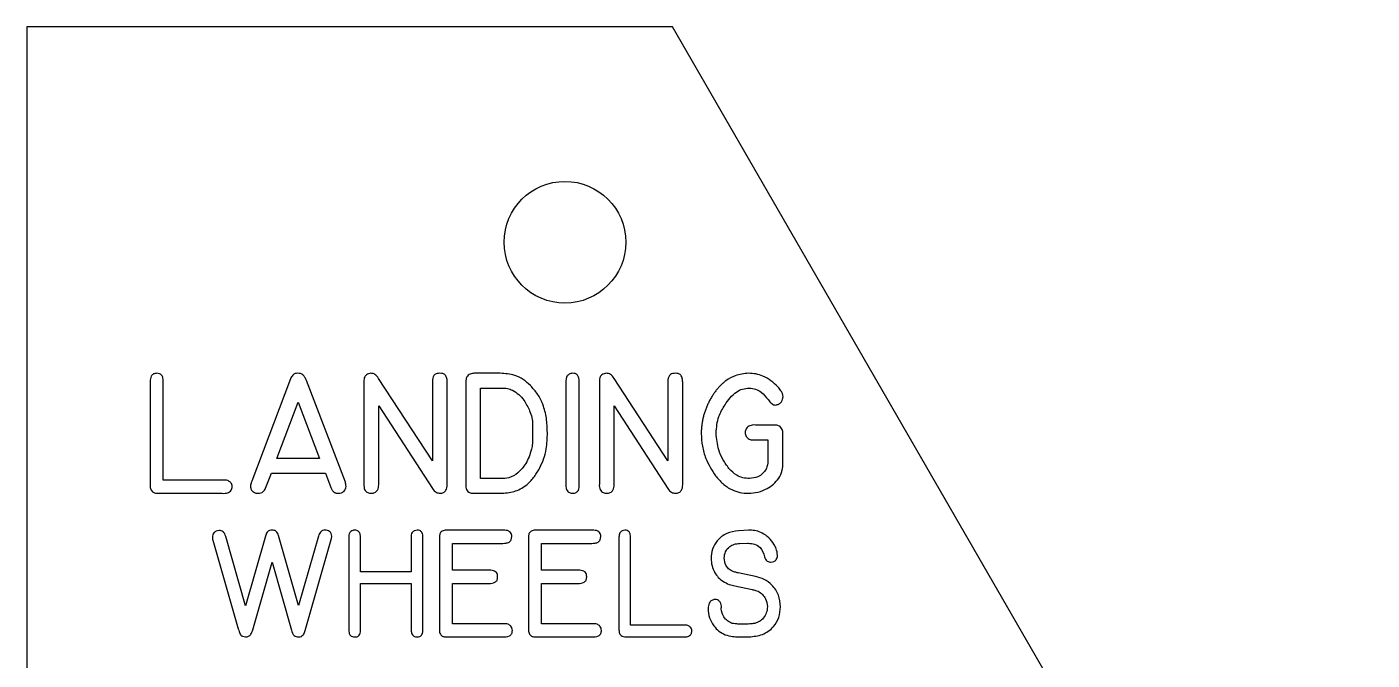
# Model space of a CAD drawing. Header units: inches. Extents: x 0.2 to 2.39, y 7.96 to 11.55.
# Drawn here: x 0.204 to 2.079, y 10.664 to 11.546 of the extents above; entities that cross this region are included whole.
import ezdxf

# ---------------------------------------------------------------- set-up
doc = ezdxf.new("R2010")
doc.units = ezdxf.units.IN
doc.header["$MEASUREMENT"] = 0

msp = doc.modelspace()

# ---------------------------------------------------------------- linework, layer by layer
at = {"color": 7, "linetype": 'Continuous', "lineweight": 25}
for p, q in [((0.2043, 11.5458), (0.2043, 8.2958)), ((1.1043, 11.5458), (0.2043, 11.5458)), ((2.0793, 9.8571), (1.1043, 11.5458)), ((0.864, 11.0632), (0.8295, 11.0632)), ((0.3762, 11.052), (0.3762, 10.9083)), ((0.3945, 10.9143), (0.3945, 11.052)), ((0.5718, 11.0553), (0.5179, 10.913)), ((0.6482, 10.9113), (0.5939, 11.053)), ((0.6741, 11.0503), (0.6741, 10.9094)), ((0.7695, 10.9414), (0.6945, 11.0561)), ((0.7695, 11.0499), (0.7695, 10.9414)), ((0.7902, 10.9077), (0.7902, 11.0508)), ((0.8161, 11.0502), (0.8161, 10.9111)), ((0.9557, 11.0513), (0.9557, 10.9074)), ((0.9741, 10.9075), (0.9741, 11.052)), ((1.0023, 11.0503), (1.0023, 10.9094)), ((1.0977, 10.9414), (1.0227, 11.0561)), ((1.0977, 11.0499), (1.0977, 10.9414)), ((1.1184, 10.9077), (1.1184, 11.0508)), ((0.8367, 11.0426), (0.8647, 11.0426)), ((0.8367, 10.9166), (0.8367, 11.0426)), ((0.5529, 10.9445), (0.5826, 11.0231)), ((0.5826, 11.0231), (0.6122, 10.9445)), ((0.6948, 10.9079), (0.6948, 11.0181)), ((0.6948, 11.0181), (0.7695, 10.9026)), ((1.0229, 10.9079), (1.0229, 11.0181)), ((1.0229, 11.0181), (1.0977, 10.9026)), ((1.2445, 10.9911), (1.2201, 10.9911)), ((1.2191, 10.9704), (1.2373, 10.9704)), ((1.2373, 10.9704), (1.2373, 10.9443)), ((1.258, 10.9377), (1.258, 10.9771)), ((0.6122, 10.9445), (0.5529, 10.9445)), ((0.4785, 10.9143), (0.3945, 10.9143)), ((0.5371, 10.9031), (0.5451, 10.9239)), ((0.5451, 10.9239), (0.6205, 10.9239)), ((0.6205, 10.9239), (0.6278, 10.9043)), ((0.8645, 10.9166), (0.8367, 10.9166)), ((0.3877, 10.896), (0.4767, 10.896)), ((0.829, 10.896), (0.8645, 10.896)), ((0.8687, 10.8446), (0.7915, 10.8446)), ((0.9929, 10.8446), (0.9156, 10.8446)), ((1.2107, 10.8446), (1.1963, 10.8439)), ((1.212, 10.8446), (1.2107, 10.8446)), ((0.4635, 10.8308), (0.499, 10.7072)), ((0.5091, 10.7394), (0.4814, 10.8359)), ((0.5368, 10.8363), (0.5091, 10.7394)), ((0.5828, 10.7397), (0.5549, 10.8374)), ((0.6108, 10.8365), (0.5828, 10.7397)), ((0.5924, 10.705), (0.6286, 10.8318)), ((0.6531, 10.8338), (0.6531, 10.7061)), ((0.6694, 10.7867), (0.6694, 10.8343)), ((0.74, 10.8353), (0.74, 10.8348)), ((0.74, 10.8348), (0.74, 10.7867)), ((0.7563, 10.7068), (0.7563, 10.8343)), ((0.7793, 10.8327), (0.7793, 10.7081)), ((0.7977, 10.7888), (0.7977, 10.8263)), ((0.7977, 10.8263), (0.8678, 10.8263)), ((0.9034, 10.8327), (0.9034, 10.7081)), ((0.9218, 10.7888), (0.9218, 10.8263)), ((0.9218, 10.8263), (0.9919, 10.8263)), ((1.0296, 10.8347), (1.0296, 10.7069)), ((1.0459, 10.7122), (1.0459, 10.8347)), ((1.1975, 10.8262), (1.2087, 10.8264)), ((1.2087, 10.8264), (1.2098, 10.8264)), ((0.5192, 10.7059), (0.546, 10.8001)), ((0.546, 10.8001), (0.5732, 10.7054)), ((0.74, 10.7867), (0.6694, 10.7867)), ((0.849, 10.7888), (0.7977, 10.7888)), ((0.9732, 10.7888), (0.9218, 10.7888)), ((1.2198, 10.7803), (1.1956, 10.7852)), ((0.6694, 10.7062), (0.6694, 10.7704)), ((0.6694, 10.7704), (0.74, 10.7704)), ((0.74, 10.7704), (0.74, 10.707)), ((0.7977, 10.7143), (0.7977, 10.7704)), ((0.7977, 10.7704), (0.8481, 10.7704)), ((0.9218, 10.7143), (0.9218, 10.7704)), ((0.9218, 10.7704), (0.9723, 10.7704)), ((1.1912, 10.7671), (1.2152, 10.7619)), ((1.1723, 10.7369), (1.1723, 10.7387)), ((0.8689, 10.7143), (0.7977, 10.7143)), ((0.9931, 10.7143), (0.9218, 10.7143)), ((1.1206, 10.7122), (1.0459, 10.7122)), ((1.2098, 10.7139), (1.1965, 10.7139)), ((0.791, 10.6959), (0.8678, 10.6959)), ((0.9152, 10.6959), (0.9919, 10.6959)), ((1.0399, 10.6959), (1.119, 10.6959)), ((1.1963, 10.6959), (1.2108, 10.6959))]:
    msp.add_line(p, q, dxfattribs=at)
msp.add_circle((0.9543, 11.2458), 0.0848, dxfattribs=at)
for points, knots in [([(0.3854, 11.0632), (0.3838, 11.0631), (0.3807, 11.0628), (0.3767, 11.0585), (0.3764, 11.0545), (0.3762, 11.052)], [0, 0, 0, 0, 0.279685, 0.559252, 1, 1, 1, 1]), ([(0.3945, 11.052), (0.3944, 11.0536), (0.3943, 11.0566), (0.3925, 11.0607), (0.389, 11.063), (0.3866, 11.0632), (0.3854, 11.0632)], [0, 0, 0, 0, 0.281093, 0.560301, 0.779328, 1, 1, 1, 1]), ([(0.5821, 11.0632), (0.5807, 11.0632), (0.5781, 11.0631), (0.5741, 11.0603), (0.5726, 11.0572), (0.5718, 11.0553)], [0, 0, 0, 0, 0.279913, 0.55977, 1, 1, 1, 1]), ([(0.5939, 11.053), (0.5933, 11.0545), (0.5921, 11.0574), (0.5896, 11.0612), (0.5858, 11.0631), (0.5833, 11.0632), (0.5821, 11.0632)], [0, 0, 0, 0, 0.28107, 0.560856, 0.779987, 1, 1, 1, 1]), ([(0.6838, 11.0632), (0.6816, 11.0628), (0.6786, 11.0622), (0.6757, 11.0595), (0.675, 11.0579), (0.6746, 11.0571)], [0, 0, 0, 0, 0.557268, 0.77793, 1, 1, 1, 1]), ([(0.6945, 11.0561), (0.693, 11.0582), (0.691, 11.0611), (0.6868, 11.0631), (0.6848, 11.0632), (0.6838, 11.0632)], [0, 0, 0, 0, 0.558716, 0.779207, 1, 1, 1, 1]), ([(0.78, 11.0632), (0.7788, 11.0632), (0.7763, 11.0631), (0.7728, 11.0616), (0.7696, 11.057), (0.7696, 11.0528), (0.7695, 11.0499)], [0, 0, 0, 0, 0.18762, 0.37407, 0.560475, 1, 1, 1, 1]), ([(0.7902, 11.0508), (0.7901, 11.0525), (0.79, 11.056), (0.7881, 11.0607), (0.7841, 11.0632), (0.7814, 11.0632), (0.78, 11.0632)], [0, 0, 0, 0, 0.2813027, 0.5604731, 0.7794266, 1, 1, 1, 1]), ([(0.8295, 11.0632), (0.8275, 11.0632), (0.8234, 11.0631), (0.8182, 11.06), (0.8161, 11.055), (0.8161, 11.0518), (0.8161, 11.0502)], [0, 0, 0, 0, 0.281081, 0.55902, 0.779098, 1, 1, 1, 1]), ([(0.9062, 11.0463), (0.9029, 11.0492), (0.8964, 11.055), (0.8821, 11.0619), (0.8709, 11.0627), (0.864, 11.0632)], [0, 0, 0, 0, 0.280293, 0.560515, 1, 1, 1, 1]), ([(0.965, 11.0632), (0.9632, 11.063), (0.96, 11.0625), (0.9579, 11.0601), (0.9569, 11.0591)], [0, 0, 0, 0, 0.558589, 1, 1, 1, 1]), ([(0.9741, 11.052), (0.974, 11.0536), (0.9739, 11.0566), (0.9721, 11.0607), (0.9687, 11.0631), (0.9663, 11.0632), (0.965, 11.0632)], [0, 0, 0, 0, 0.280974, 0.560141, 0.779416, 1, 1, 1, 1]), ([(1.012, 11.0632), (1.0098, 11.0628), (1.0068, 11.0622), (1.0038, 11.0595), (1.0031, 11.0579), (1.0028, 11.0571)], [0, 0, 0, 0, 0.557152, 0.77835, 1, 1, 1, 1]), ([(1.0227, 11.0561), (1.0212, 11.0582), (1.0191, 11.0611), (1.015, 11.0631), (1.013, 11.0632), (1.012, 11.0632)], [0, 0, 0, 0, 0.558716, 0.779207, 1, 1, 1, 1]), ([(1.1082, 11.0632), (1.1069, 11.0632), (1.1045, 11.0631), (1.101, 11.0616), (1.0978, 11.057), (1.0977, 11.0528), (1.0977, 11.0499)], [0, 0, 0, 0, 0.18762, 0.37407, 0.560475, 1, 1, 1, 1]), ([(1.1184, 11.0508), (1.1183, 11.0525), (1.1182, 11.056), (1.1163, 11.0607), (1.1123, 11.0632), (1.1096, 11.0632), (1.1082, 11.0632)], [0, 0, 0, 0, 0.281292, 0.560496, 0.779904, 1, 1, 1, 1]), ([(1.2104, 11.0632), (1.204, 11.0626), (1.1926, 11.0615), (1.1829, 11.0555), (1.1787, 11.0529)], [0, 0, 0, 0, 0.559611, 1, 1, 1, 1]), ([(1.2511, 11.0443), (1.248, 11.0473), (1.2418, 11.0533), (1.2312, 11.0592), (1.2206, 11.0627), (1.2138, 11.0631), (1.2104, 11.0632)], [0, 0, 0, 0, 0.28012, 0.559877, 0.780016, 1, 1, 1, 1]), ([(0.6746, 11.0571), (0.6744, 11.0559), (0.674, 11.0536), (0.6741, 11.0513), (0.6741, 11.0503)], [0, 0, 0, 0, 0.558791, 1, 1, 1, 1]), ([(0.9298, 10.9805), (0.9296, 10.9872), (0.9292, 11.0006), (0.9245, 11.0189), (0.9167, 11.0344), (0.9097, 11.0423), (0.9062, 11.0463)], [0, 0, 0, 0, 0.28015, 0.559987, 0.77999, 1, 1, 1, 1]), ([(0.9569, 11.0591), (0.9565, 11.0577), (0.9556, 11.0551), (0.9557, 11.0525), (0.9557, 11.0513)], [0, 0, 0, 0, 0.5570916, 1, 1, 1, 1]), ([(1.0028, 11.0571), (1.0026, 11.0559), (1.0022, 11.0536), (1.0023, 11.0513), (1.0023, 11.0503)], [0, 0, 0, 0, 0.558791, 1, 1, 1, 1]), ([(1.1787, 11.0529), (1.1774, 11.0519), (1.1747, 11.0497), (1.1711, 11.0462), (1.1676, 11.0425), (1.1644, 11.0386), (1.1614, 11.0344), (1.1586, 11.03), (1.1559, 11.0254), (1.1536, 11.0206), (1.1514, 11.0156), (1.1496, 11.0106), (1.1479, 11.0056), (1.1466, 11.0004), (1.1456, 10.9952), (1.1449, 10.99), (1.1444, 10.9847), (1.1443, 10.9811), (1.1443, 10.9793)], [0.0000155, 0.0000155, 0.0000155, 0.0000155, 0.0599781, 0.1203618, 0.1807642, 0.2414086, 0.3025157, 0.3643012, 0.4275644, 0.4919048, 0.5565437, 0.6202978, 0.6834778, 0.7465388, 0.8096832, 0.8727442, 0.9362622, 0.9999933, 0.9999933, 0.9999933, 0.9999933]), ([(1.2583, 11.0307), (1.2581, 11.0322), (1.2578, 11.0351), (1.255, 11.0397), (1.2526, 11.0426), (1.2511, 11.0443)], [0, 0, 0, 0, 0.279495, 0.559847, 1, 1, 1, 1]), ([(0.8647, 11.0426), (0.8679, 11.0427), (0.8736, 11.0428), (0.8789, 11.0405), (0.8812, 11.0396)], [0, 0, 0, 0, 0.560714, 1, 1, 1, 1]), ([(0.8812, 11.0396), (0.8842, 11.0377), (0.8902, 11.0339), (0.8987, 11.0243), (0.9027, 11.0161), (0.9051, 11.0111)], [0, 0, 0, 0, 0.279879, 0.560071, 1, 1, 1, 1]), ([(1.1774, 11.0193), (1.1796, 11.0227), (1.184, 11.0294), (1.1923, 11.037), (1.2017, 11.0418), (1.208, 11.0423), (1.2111, 11.0426)], [0, 0, 0, 0, 0.280445, 0.560256, 0.780235, 1, 1, 1, 1]), ([(1.2111, 11.0426), (1.2141, 11.0423), (1.2202, 11.0418), (1.2296, 11.0361), (1.2346, 11.0302), (1.2376, 11.0265)], [0, 0, 0, 0, 0.279831, 0.559586, 1, 1, 1, 1]), ([(1.2376, 11.0265), (1.2391, 11.0245), (1.2412, 11.0218), (1.245, 11.0192), (1.2469, 11.0191), (1.2479, 11.019)], [0, 0, 0, 0, 0.559618, 0.780213, 1, 1, 1, 1]), ([(1.2479, 11.019), (1.2495, 11.0193), (1.2527, 11.0199), (1.2559, 11.0233), (1.2579, 11.0269), (1.2581, 11.0294), (1.2583, 11.0307)], [0, 0, 0, 0, 0.278673, 0.558534, 0.779071, 1, 1, 1, 1]), ([(0.9051, 11.0111), (0.9063, 11.0079), (0.9088, 11.0016), (0.9092, 10.9896), (0.9092, 10.981), (0.9092, 10.9757)], [0, 0, 0, 0, 0.2798278, 0.5597264, 1, 1, 1, 1]), ([(1.1649, 10.9798), (1.1656, 10.9877), (1.1668, 11.0019), (1.1742, 11.014), (1.1774, 11.0193)], [0, 0, 0, 0, 0.559758, 1, 1, 1, 1]), ([(1.2119, 10.9901), (1.2109, 10.9896), (1.2089, 10.9886), (1.2061, 10.9854), (1.2057, 10.9825), (1.2054, 10.9808)], [0, 0, 0, 0, 0.280479, 0.56231, 1, 1, 1, 1]), ([(1.2201, 10.9911), (1.2185, 10.9912), (1.2157, 10.9913), (1.2131, 10.9905), (1.2119, 10.9901)], [0, 0, 0, 0, 0.561174, 1, 1, 1, 1]), ([(1.258, 10.9771), (1.258, 10.9792), (1.2581, 10.9835), (1.2551, 10.9893), (1.2496, 10.9911), (1.2462, 10.9911), (1.2445, 10.9911)], [0, 0, 0, 0, 0.2815264, 0.5582433, 0.7787138, 1, 1, 1, 1]), ([(0.9092, 10.9757), (0.9093, 10.9722), (0.9095, 10.966), (0.9082, 10.9599), (0.9077, 10.9573)], [0, 0, 0, 0, 0.560403, 1, 1, 1, 1]), ([(0.9187, 10.9305), (0.9208, 10.9348), (0.9251, 10.9435), (0.9294, 10.9604), (0.9297, 10.9729), (0.9298, 10.9805)], [0, 0, 0, 0, 0.280023, 0.55999, 1, 1, 1, 1]), ([(1.1443, 10.9793), (1.1446, 10.9734), (1.1453, 10.9616), (1.151, 10.9411), (1.1592, 10.9283), (1.1642, 10.9204)], [0, 0, 0, 0, 0.280299, 0.560568, 1, 1, 1, 1]), ([(1.1829, 10.9306), (1.18, 10.9346), (1.1741, 10.9427), (1.1671, 10.9592), (1.1657, 10.972), (1.1649, 10.9798)], [0, 0, 0, 0, 0.280214, 0.560617, 1, 1, 1, 1]), ([(1.2054, 10.9808), (1.2056, 10.9788), (1.2061, 10.9754), (1.2087, 10.9732), (1.2099, 10.9722)], [0, 0, 0, 0, 0.558911, 1, 1, 1, 1]), ([(1.2099, 10.9722), (1.2107, 10.9717), (1.2122, 10.9707), (1.2154, 10.9705), (1.2177, 10.9705), (1.2191, 10.9704)], [0, 0, 0, 0, 0.278788, 0.559466, 1, 1, 1, 1]), ([(0.9077, 10.9573), (0.9055, 10.9503), (0.9017, 10.9379), (0.8927, 10.9286), (0.8887, 10.9245)], [0, 0, 0, 0, 0.559961, 1, 1, 1, 1]), ([(1.2373, 10.9443), (1.2373, 10.9414), (1.2373, 10.9364), (1.2354, 10.9317), (1.2346, 10.9296)], [0, 0, 0, 0, 0.560448, 1, 1, 1, 1]), ([(1.2524, 10.9169), (1.2543, 10.9205), (1.2579, 10.9271), (1.258, 10.9344), (1.258, 10.9377)], [0, 0, 0, 0, 0.559114, 1, 1, 1, 1]), ([(0.4843, 10.9138), (0.4832, 10.914), (0.4813, 10.9144), (0.4793, 10.9143), (0.4785, 10.9143)], [0, 0, 0, 0, 0.559411, 1, 1, 1, 1]), ([(0.4906, 10.9053), (0.4904, 10.9063), (0.4902, 10.9084), (0.4882, 10.9118), (0.4858, 10.9131), (0.4843, 10.9138)], [0, 0, 0, 0, 0.280737, 0.562753, 1, 1, 1, 1]), ([(0.5179, 10.913), (0.5174, 10.9116), (0.5164, 10.9092), (0.5161, 10.9067), (0.5159, 10.9056)], [0, 0, 0, 0, 0.561008, 1, 1, 1, 1]), ([(0.8645, 10.896), (0.8709, 10.8964), (0.8836, 10.8972), (0.8996, 10.9058), (0.9111, 10.9176), (0.9161, 10.9262), (0.9187, 10.9305)], [0, 0, 0, 0, 0.279773, 0.559243, 0.779501, 1, 1, 1, 1]), ([(0.8887, 10.9245), (0.8846, 10.9217), (0.8773, 10.9168), (0.8684, 10.9167), (0.8645, 10.9166)], [0, 0, 0, 0, 0.557869, 1, 1, 1, 1]), ([(1.1642, 10.9204), (1.1675, 10.9166), (1.174, 10.909), (1.1858, 10.9011), (1.198, 10.8967), (1.2059, 10.8962), (1.2099, 10.896)], [0, 0, 0, 0, 0.280106, 0.559891, 0.779909, 1, 1, 1, 1]), ([(1.2114, 10.9166), (1.2083, 10.9168), (1.2022, 10.9172), (1.1919, 10.9215), (1.1863, 10.9271), (1.1829, 10.9306)], [0, 0, 0, 0, 0.280159, 0.560395, 1, 1, 1, 1]), ([(1.2099, 10.896), (1.2145, 10.8963), (1.2236, 10.8971), (1.2355, 10.902), (1.2454, 10.9086), (1.2501, 10.9141), (1.2524, 10.9169)], [0, 0, 0, 0, 0.2800134, 0.5599667, 0.7799608, 1, 1, 1, 1]), ([(1.2346, 10.9296), (1.2332, 10.9274), (1.2303, 10.9231), (1.2222, 10.9178), (1.2155, 10.9171), (1.2114, 10.9166)], [0, 0, 0, 0, 0.280386, 0.560787, 1, 1, 1, 1]), ([(0.3762, 10.9083), (0.3762, 10.9065), (0.3761, 10.9028), (0.3789, 10.8981), (0.3834, 10.8961), (0.3863, 10.896), (0.3877, 10.896)], [0, 0, 0, 0, 0.280978, 0.559142, 0.778969, 1, 1, 1, 1]), ([(0.4767, 10.896), (0.4781, 10.8959), (0.4806, 10.8958), (0.483, 10.8963), (0.484, 10.8965)], [0, 0, 0, 0, 0.561353, 1, 1, 1, 1]), ([(0.484, 10.8965), (0.485, 10.8969), (0.487, 10.8978), (0.4898, 10.9007), (0.4903, 10.9036), (0.4906, 10.9053)], [0, 0, 0, 0, 0.280422, 0.561108, 1, 1, 1, 1]), ([(0.5159, 10.9056), (0.5162, 10.9041), (0.5166, 10.901), (0.5197, 10.898), (0.5232, 10.8962), (0.5256, 10.896), (0.5267, 10.896)], [0, 0, 0, 0, 0.2793883, 0.5587271, 0.7794339, 1, 1, 1, 1]), ([(0.5267, 10.896), (0.528, 10.896), (0.5305, 10.8962), (0.5346, 10.8985), (0.5361, 10.9013), (0.5371, 10.9031)], [0, 0, 0, 0, 0.280636, 0.560704, 1, 1, 1, 1]), ([(0.6278, 10.9043), (0.6281, 10.9036), (0.6286, 10.9023), (0.6297, 10.9005), (0.6308, 10.899), (0.6321, 10.8978), (0.6335, 10.8969), (0.635, 10.8963), (0.6366, 10.8959), (0.6378, 10.896), (0.6384, 10.896)], [0.0001659, 0.0001659, 0.0001659, 0.0001659, 0.1545006, 0.2937854, 0.4226197, 0.5431918, 0.6558443, 0.7670938, 0.8796626, 0.9998526, 0.9998526, 0.9998526, 0.9998526]), ([(0.6384, 10.896), (0.6399, 10.8961), (0.6429, 10.8964), (0.6464, 10.8988), (0.6488, 10.902), (0.6491, 10.9044), (0.6492, 10.9056)], [0, 0, 0, 0, 0.280341, 0.559848, 0.779892, 1, 1, 1, 1]), ([(0.6492, 10.9056), (0.6491, 10.9066), (0.6489, 10.9086), (0.6484, 10.9104), (0.6482, 10.9113)], [0, 0, 0, 0, 0.560239, 1, 1, 1, 1]), ([(0.6741, 10.9094), (0.6741, 10.9079), (0.674, 10.905), (0.6748, 10.9023), (0.6751, 10.9011)], [0, 0, 0, 0, 0.561097, 1, 1, 1, 1]), ([(0.6751, 10.9011), (0.6757, 10.9002), (0.6769, 10.8986), (0.68, 10.8964), (0.6827, 10.8961), (0.6843, 10.896)], [0, 0, 0, 0, 0.280852, 0.561294, 1, 1, 1, 1]), ([(0.6843, 10.896), (0.686, 10.8961), (0.6894, 10.8964), (0.6941, 10.9008), (0.6945, 10.9052), (0.6948, 10.9079)], [0, 0, 0, 0, 0.281197, 0.560126, 1, 1, 1, 1]), ([(0.7695, 10.9026), (0.7711, 10.9006), (0.7738, 10.8969), (0.7783, 10.8963), (0.7803, 10.896)], [0, 0, 0, 0, 0.56073, 1, 1, 1, 1]), ([(0.7803, 10.896), (0.7819, 10.8961), (0.7852, 10.8964), (0.7896, 10.9008), (0.79, 10.9051), (0.7902, 10.9077)], [0, 0, 0, 0, 0.280544, 0.559534, 1, 1, 1, 1]), ([(0.8161, 10.9111), (0.816, 10.9089), (0.8159, 10.9046), (0.8182, 10.8982), (0.8238, 10.896), (0.8273, 10.896), (0.829, 10.896)], [0, 0, 0, 0, 0.281642, 0.558873, 0.778655, 1, 1, 1, 1]), ([(0.9557, 10.9074), (0.9557, 10.9062), (0.9556, 10.9041), (0.9562, 10.902), (0.9565, 10.9011)], [0, 0, 0, 0, 0.561825, 1, 1, 1, 1]), ([(0.9565, 10.9011), (0.957, 10.9002), (0.958, 10.8985), (0.961, 10.8966), (0.9635, 10.8962), (0.965, 10.896)], [0, 0, 0, 0, 0.280197, 0.562044, 1, 1, 1, 1]), ([(0.965, 10.896), (0.9668, 10.8962), (0.97, 10.8967), (0.9722, 10.8991), (0.9731, 10.9001)], [0, 0, 0, 0, 0.56119, 1, 1, 1, 1]), ([(0.9731, 10.9001), (0.9735, 10.9015), (0.9741, 10.9039), (0.9741, 10.9064), (0.9741, 10.9075)], [0, 0, 0, 0, 0.558637, 1, 1, 1, 1]), ([(1.0023, 10.9094), (1.0022, 10.9079), (1.0021, 10.905), (1.0029, 10.9023), (1.0033, 10.9011)], [0, 0, 0, 0, 0.560936, 1, 1, 1, 1]), ([(1.0033, 10.9011), (1.0039, 10.9002), (1.0051, 10.8986), (1.0082, 10.8964), (1.0109, 10.8961), (1.0125, 10.896)], [0, 0, 0, 0, 0.280852, 0.561294, 1, 1, 1, 1]), ([(1.0125, 10.896), (1.0142, 10.8961), (1.0176, 10.8964), (1.0223, 10.9008), (1.0227, 10.9052), (1.0229, 10.9079)], [0, 0, 0, 0, 0.281197, 0.560126, 1, 1, 1, 1]), ([(1.0977, 10.9026), (1.0992, 10.9006), (1.102, 10.8969), (1.1065, 10.8963), (1.1084, 10.896)], [0, 0, 0, 0, 0.56073, 1, 1, 1, 1]), ([(1.1084, 10.896), (1.1101, 10.8961), (1.1134, 10.8964), (1.1178, 10.9008), (1.1182, 10.9051), (1.1184, 10.9077)], [0, 0, 0, 0, 0.2805775, 0.5596013, 1, 1, 1, 1]), ([(0.4722, 10.8442), (0.4708, 10.844), (0.4681, 10.8436), (0.465, 10.8411), (0.4632, 10.838), (0.463, 10.8359), (0.4629, 10.8348)], [0, 0, 0, 0, 0.2796975, 0.5595541, 0.7796483, 1, 1, 1, 1]), ([(0.4814, 10.8359), (0.481, 10.8371), (0.4803, 10.8395), (0.4781, 10.8424), (0.4752, 10.8441), (0.4732, 10.8442), (0.4722, 10.8442)], [0, 0, 0, 0, 0.280908, 0.560053, 0.779733, 1, 1, 1, 1]), ([(0.5464, 10.8446), (0.5451, 10.8446), (0.5424, 10.8446), (0.5384, 10.8416), (0.5374, 10.8383), (0.5368, 10.8363)], [0, 0, 0, 0, 0.280682, 0.558992, 1, 1, 1, 1]), ([(0.5549, 10.8374), (0.5546, 10.8385), (0.5539, 10.8407), (0.5518, 10.8433), (0.5491, 10.8446), (0.5473, 10.8446), (0.5464, 10.8446)], [0, 0, 0, 0, 0.280457, 0.559712, 0.780032, 1, 1, 1, 1]), ([(0.6201, 10.8446), (0.6189, 10.8446), (0.6163, 10.8445), (0.6125, 10.8415), (0.6114, 10.8384), (0.6108, 10.8365)], [0, 0, 0, 0, 0.280317, 0.56005, 1, 1, 1, 1]), ([(0.6293, 10.8363), (0.6292, 10.8376), (0.6288, 10.8402), (0.6263, 10.843), (0.6232, 10.8444), (0.6212, 10.8446), (0.6201, 10.8446)], [0, 0, 0, 0, 0.279439, 0.558399, 0.779393, 1, 1, 1, 1]), ([(0.6535, 10.8394), (0.6534, 10.8384), (0.653, 10.8365), (0.6531, 10.8347), (0.6531, 10.8338)], [0, 0, 0, 0, 0.559436, 1, 1, 1, 1]), ([(0.6611, 10.8446), (0.6602, 10.8446), (0.6584, 10.8444), (0.6553, 10.8429), (0.6542, 10.8407), (0.6535, 10.8394)], [0, 0, 0, 0, 0.281354, 0.562511, 1, 1, 1, 1]), ([(0.6694, 10.8343), (0.6693, 10.8357), (0.6692, 10.8385), (0.6676, 10.8423), (0.6645, 10.8444), (0.6622, 10.8446), (0.6611, 10.8446)], [0, 0, 0, 0, 0.281111, 0.560791, 0.779843, 1, 1, 1, 1]), ([(0.7483, 10.8446), (0.7469, 10.8445), (0.7442, 10.8442), (0.7413, 10.8416), (0.7399, 10.8384), (0.7399, 10.8363), (0.74, 10.8353)], [0, 0, 0, 0, 0.2797763, 0.5587053, 0.7790363, 1, 1, 1, 1]), ([(0.7563, 10.8343), (0.7562, 10.8356), (0.7562, 10.8381), (0.7552, 10.8411), (0.7536, 10.8431), (0.7514, 10.8445), (0.7495, 10.8446), (0.7483, 10.8446)], [0, 0, 0, 0, 0.250469, 0.500098, 0.625423, 0.750564, 1, 1, 1, 1]), ([(0.7915, 10.8446), (0.7896, 10.8447), (0.7858, 10.8447), (0.7807, 10.842), (0.7793, 10.8371), (0.7793, 10.8342), (0.7793, 10.8327)], [0, 0, 0, 0, 0.281476, 0.558205, 0.778566, 1, 1, 1, 1]), ([(0.8801, 10.8356), (0.8801, 10.8366), (0.88, 10.8387), (0.8785, 10.8416), (0.8748, 10.8444), (0.8712, 10.8445), (0.8687, 10.8446)], [0, 0, 0, 0, 0.187419, 0.374301, 0.560916, 1, 1, 1, 1]), ([(0.9156, 10.8446), (0.9137, 10.8447), (0.91, 10.8447), (0.9049, 10.842), (0.9034, 10.8371), (0.9034, 10.8342), (0.9034, 10.8327)], [0, 0, 0, 0, 0.28155, 0.557952, 0.778533, 1, 1, 1, 1]), ([(1.0042, 10.8356), (1.0042, 10.8366), (1.0041, 10.8387), (1.0027, 10.8416), (0.9989, 10.8444), (0.9954, 10.8445), (0.9929, 10.8446)], [0, 0, 0, 0, 0.1872864, 0.3740961, 0.5610861, 1, 1, 1, 1]), ([(1.0378, 10.8446), (1.0364, 10.8445), (1.0337, 10.8442), (1.0301, 10.8404), (1.0298, 10.8369), (1.0296, 10.8347)], [0, 0, 0, 0, 0.279858, 0.559342, 1, 1, 1, 1]), ([(1.0459, 10.8347), (1.0458, 10.836), (1.0457, 10.8388), (1.0441, 10.8424), (1.041, 10.8444), (1.0389, 10.8446), (1.0378, 10.8446)], [0, 0, 0, 0, 0.281266, 0.560339, 0.779672, 1, 1, 1, 1]), ([(1.1963, 10.8439), (1.1906, 10.8431), (1.1794, 10.8414), (1.1667, 10.8313), (1.1592, 10.8186), (1.1583, 10.8097), (1.1579, 10.8053)], [0, 0, 0, 0, 0.280066, 0.559424, 0.77955, 1, 1, 1, 1]), ([(1.2455, 10.8253), (1.2434, 10.8284), (1.239, 10.8346), (1.2301, 10.8406), (1.2209, 10.844), (1.215, 10.8444), (1.212, 10.8446)], [0, 0, 0, 0, 0.279884, 0.559666, 0.779998, 1, 1, 1, 1]), ([(0.4629, 10.8348), (0.4629, 10.834), (0.4629, 10.8327), (0.4633, 10.8314), (0.4635, 10.8308)], [0, 0, 0, 0, 0.559084, 1, 1, 1, 1]), ([(0.6286, 10.8318), (0.6288, 10.8326), (0.6291, 10.8341), (0.6293, 10.8356), (0.6293, 10.8363)], [0, 0, 0, 0, 0.560258, 1, 1, 1, 1]), ([(0.8678, 10.8263), (0.8693, 10.8263), (0.8722, 10.8264), (0.8759, 10.8275), (0.8782, 10.8293), (0.8799, 10.8318), (0.88, 10.8341), (0.8801, 10.8356)], [0, 0, 0, 0, 0.2506162, 0.5006349, 0.6258437, 0.7508697, 1, 1, 1, 1]), ([(0.9919, 10.8263), (0.9934, 10.8263), (0.9964, 10.8264), (1, 10.8275), (1.0023, 10.8293), (1.004, 10.8318), (1.0042, 10.8341), (1.0042, 10.8356)], [0, 0, 0, 0, 0.250566, 0.500535, 0.625719, 0.751012, 1, 1, 1, 1]), ([(1.1763, 10.8057), (1.1766, 10.8088), (1.1773, 10.815), (1.1832, 10.8218), (1.1903, 10.8254), (1.1951, 10.8259), (1.1975, 10.8262)], [0, 0, 0, 0, 0.27962, 0.558923, 0.77933, 1, 1, 1, 1]), ([(1.2098, 10.8264), (1.2128, 10.8262), (1.2188, 10.8258), (1.2285, 10.8199), (1.231, 10.8123), (1.2326, 10.8077)], [0, 0, 0, 0, 0.281223, 0.561451, 1, 1, 1, 1]), ([(1.2507, 10.8098), (1.2502, 10.8128), (1.2494, 10.8183), (1.2467, 10.8232), (1.2455, 10.8253)], [0, 0, 0, 0, 0.559428, 1, 1, 1, 1]), ([(1.1579, 10.8053), (1.1582, 10.8018), (1.1587, 10.7949), (1.1627, 10.7859), (1.1678, 10.7786), (1.1721, 10.7752), (1.1743, 10.7736)], [0, 0, 0, 0, 0.279916, 0.5599, 0.780055, 1, 1, 1, 1]), ([(1.1878, 10.7873), (1.1859, 10.7884), (1.1822, 10.7905), (1.1775, 10.7969), (1.1767, 10.8024), (1.1763, 10.8057)], [0, 0, 0, 0, 0.280345, 0.561052, 1, 1, 1, 1]), ([(1.2326, 10.8077), (1.2329, 10.8066), (1.2337, 10.8043), (1.2358, 10.8016), (1.2387, 10.8001), (1.2406, 10.8001), (1.2415, 10.8001)], [0, 0, 0, 0, 0.280658, 0.55969, 0.779712, 1, 1, 1, 1]), ([(1.2415, 10.8001), (1.2429, 10.8003), (1.2457, 10.8006), (1.2488, 10.8032), (1.2504, 10.8065), (1.2506, 10.8087), (1.2507, 10.8098)], [0, 0, 0, 0, 0.2799297, 0.5590332, 0.7791686, 1, 1, 1, 1]), ([(0.8605, 10.7795), (0.8604, 10.7806), (0.8604, 10.7827), (0.859, 10.7856), (0.8552, 10.7885), (0.8516, 10.7887), (0.849, 10.7888)], [0, 0, 0, 0, 0.187485, 0.374283, 0.560995, 1, 1, 1, 1]), ([(0.9846, 10.7795), (0.9846, 10.7806), (0.9845, 10.7827), (0.9831, 10.7856), (0.9793, 10.7885), (0.9757, 10.7887), (0.9732, 10.7888)], [0, 0, 0, 0, 0.187461, 0.37429, 0.56147, 1, 1, 1, 1]), ([(1.1956, 10.7852), (1.1941, 10.7855), (1.1915, 10.7861), (1.1889, 10.7869), (1.1878, 10.7873)], [0, 0, 0, 0, 0.560285, 1, 1, 1, 1]), ([(0.8481, 10.7704), (0.8512, 10.7705), (0.855, 10.7706), (0.8586, 10.7733), (0.8603, 10.7758), (0.8604, 10.778), (0.8605, 10.7795)], [0, 0, 0, 0, 0.498796, 0.624397, 0.750316, 1, 1, 1, 1]), ([(0.9723, 10.7704), (0.9753, 10.7705), (0.9791, 10.7706), (0.9827, 10.7733), (0.9844, 10.7758), (0.9845, 10.778), (0.9846, 10.7795)], [0, 0, 0, 0, 0.4989471, 0.6245853, 0.7502407, 1, 1, 1, 1]), ([(1.1743, 10.7736), (1.1773, 10.7719), (1.1826, 10.7689), (1.1885, 10.7676), (1.1912, 10.7671)], [0, 0, 0, 0, 0.559492, 1, 1, 1, 1]), ([(1.2549, 10.7378), (1.2543, 10.7434), (1.2532, 10.7546), (1.2441, 10.7679), (1.2324, 10.7766), (1.224, 10.7791), (1.2198, 10.7803)], [0, 0, 0, 0, 0.279846, 0.559352, 0.779469, 1, 1, 1, 1]), ([(1.1637, 10.7481), (1.162, 10.7479), (1.1586, 10.7473), (1.1545, 10.7424), (1.154, 10.738), (1.1538, 10.7354)], [0, 0, 0, 0, 0.280285, 0.559965, 1, 1, 1, 1]), ([(1.1723, 10.7387), (1.1722, 10.74), (1.172, 10.7427), (1.1698, 10.7458), (1.1669, 10.7478), (1.1648, 10.748), (1.1637, 10.7481)], [0, 0, 0, 0, 0.280493, 0.559387, 0.780017, 1, 1, 1, 1]), ([(1.2152, 10.7619), (1.2168, 10.7616), (1.2197, 10.761), (1.2224, 10.76), (1.2236, 10.7595)], [0, 0, 0, 0, 0.560264, 1, 1, 1, 1]), ([(1.2236, 10.7595), (1.2257, 10.7582), (1.2298, 10.7555), (1.235, 10.7482), (1.2359, 10.7419), (1.2365, 10.738)], [0, 0, 0, 0, 0.280595, 0.561174, 1, 1, 1, 1]), ([(1.1538, 10.7354), (1.1542, 10.7311), (1.155, 10.7224), (1.161, 10.7118), (1.1686, 10.7035), (1.1747, 10.7004), (1.1777, 10.6989)], [0, 0, 0, 0, 0.27983, 0.559634, 0.779723, 1, 1, 1, 1]), ([(1.1721, 10.7349), (1.1721, 10.7353), (1.1722, 10.736), (1.1723, 10.7366), (1.1723, 10.7369)], [0, 0, 0, 0, 0.559622, 1, 1, 1, 1]), ([(1.1874, 10.7148), (1.1851, 10.7158), (1.1805, 10.7179), (1.1743, 10.7247), (1.1729, 10.7311), (1.1721, 10.7349)], [0, 0, 0, 0, 0.280838, 0.562172, 1, 1, 1, 1]), ([(1.2108, 10.6959), (1.2172, 10.6966), (1.2299, 10.6979), (1.2449, 10.7085), (1.2535, 10.7228), (1.2544, 10.7328), (1.2549, 10.7378)], [0, 0, 0, 0, 0.280332, 0.559536, 0.779492, 1, 1, 1, 1]), ([(1.2365, 10.738), (1.2362, 10.7351), (1.2356, 10.7293), (1.2313, 10.7222), (1.2257, 10.7171), (1.2213, 10.7156), (1.2192, 10.7148)], [0, 0, 0, 0, 0.27989, 0.559645, 0.779887, 1, 1, 1, 1]), ([(0.499, 10.7072), (0.4994, 10.706), (0.5001, 10.7037), (0.5008, 10.7015), (0.5011, 10.7005)], [0, 0, 0, 0, 0.5598724, 1, 1, 1, 1]), ([(0.74, 10.707), (0.7399, 10.706), (0.7399, 10.7041), (0.7403, 10.7022), (0.7404, 10.7014)], [0, 0, 0, 0, 0.560128, 1, 1, 1, 1]), ([(0.748, 10.6959), (0.7494, 10.696), (0.7514, 10.6961), (0.7537, 10.6975), (0.7562, 10.7007), (0.7562, 10.7041), (0.7563, 10.7068)], [0, 0, 0, 0, 0.2505831, 0.3760712, 0.5013312, 1, 1, 1, 1]), ([(0.7793, 10.7081), (0.7792, 10.7062), (0.7791, 10.7025), (0.7817, 10.6974), (0.7866, 10.696), (0.7896, 10.6959), (0.791, 10.6959)], [0, 0, 0, 0, 0.28175, 0.557697, 0.778467, 1, 1, 1, 1]), ([(0.875, 10.7137), (0.8739, 10.7139), (0.8719, 10.7144), (0.8698, 10.7143), (0.8689, 10.7143)], [0, 0, 0, 0, 0.557284, 1, 1, 1, 1]), ([(0.881, 10.705), (0.8809, 10.7061), (0.8807, 10.7081), (0.8789, 10.7116), (0.8765, 10.7129), (0.875, 10.7137)], [0, 0, 0, 0, 0.280564, 0.561629, 1, 1, 1, 1]), ([(0.9034, 10.7081), (0.9034, 10.7062), (0.9033, 10.7025), (0.9059, 10.6974), (0.9107, 10.696), (0.9137, 10.6959), (0.9152, 10.6959)], [0, 0, 0, 0, 0.28173, 0.557685, 0.77846, 1, 1, 1, 1]), ([(0.9991, 10.7137), (0.998, 10.7139), (0.996, 10.7144), (0.994, 10.7143), (0.9931, 10.7143)], [0, 0, 0, 0, 0.558809, 1, 1, 1, 1]), ([(1.0052, 10.705), (1.005, 10.7061), (1.0048, 10.7081), (1.003, 10.7116), (1.0006, 10.7129), (0.9991, 10.7137)], [0, 0, 0, 0, 0.280865, 0.562083, 1, 1, 1, 1]), ([(1.0296, 10.7069), (1.0296, 10.7053), (1.0296, 10.702), (1.032, 10.6978), (1.036, 10.6961), (1.0386, 10.696), (1.0399, 10.6959)], [0, 0, 0, 0, 0.280892, 0.559178, 0.77898, 1, 1, 1, 1]), ([(1.1257, 10.7118), (1.1247, 10.712), (1.123, 10.7123), (1.1213, 10.7123), (1.1206, 10.7122)], [0, 0, 0, 0, 0.559225, 1, 1, 1, 1]), ([(1.1313, 10.7042), (1.1312, 10.7052), (1.1309, 10.707), (1.1292, 10.71), (1.127, 10.7111), (1.1257, 10.7118)], [0, 0, 0, 0, 0.280841, 0.562668, 1, 1, 1, 1]), ([(1.1965, 10.7139), (1.1948, 10.7139), (1.1917, 10.7139), (1.1887, 10.7145), (1.1874, 10.7148)], [0, 0, 0, 0, 0.560095, 1, 1, 1, 1]), ([(1.2192, 10.7148), (1.2174, 10.7146), (1.2143, 10.7141), (1.2112, 10.714), (1.2098, 10.7139)], [0, 0, 0, 0, 0.559465, 1, 1, 1, 1]), ([(0.5011, 10.7005), (0.5016, 10.6998), (0.5026, 10.6983), (0.5054, 10.6965), (0.5077, 10.6961), (0.5091, 10.6959)], [0, 0, 0, 0, 0.280519, 0.560633, 1, 1, 1, 1]), ([(0.5091, 10.6959), (0.5106, 10.6961), (0.5135, 10.6963), (0.5174, 10.7001), (0.5185, 10.7037), (0.5192, 10.7059)], [0, 0, 0, 0, 0.2795059, 0.5586018, 1, 1, 1, 1]), ([(0.5732, 10.7054), (0.574, 10.7025), (0.5751, 10.6985), (0.5797, 10.696), (0.582, 10.696), (0.5831, 10.6959)], [0, 0, 0, 0, 0.5591, 0.779254, 1, 1, 1, 1]), ([(0.5831, 10.6959), (0.5844, 10.696), (0.5871, 10.6963), (0.5907, 10.6998), (0.5918, 10.7031), (0.5924, 10.705)], [0, 0, 0, 0, 0.279561, 0.559139, 1, 1, 1, 1]), ([(0.6531, 10.7061), (0.6531, 10.7047), (0.6532, 10.7019), (0.6547, 10.6981), (0.658, 10.696), (0.6602, 10.696), (0.6614, 10.6959)], [0, 0, 0, 0, 0.281149, 0.560386, 0.779626, 1, 1, 1, 1]), ([(0.6614, 10.6959), (0.6623, 10.696), (0.6642, 10.696), (0.6668, 10.6973), (0.6692, 10.7007), (0.6693, 10.7039), (0.6694, 10.7062)], [0, 0, 0, 0, 0.187774, 0.374205, 0.560971, 1, 1, 1, 1]), ([(0.7404, 10.7014), (0.7408, 10.7005), (0.7414, 10.6987), (0.7441, 10.6964), (0.7465, 10.6961), (0.748, 10.6959)], [0, 0, 0, 0, 0.280515, 0.561043, 1, 1, 1, 1]), ([(0.8678, 10.6959), (0.871, 10.696), (0.8749, 10.6961), (0.8788, 10.6986), (0.8808, 10.7011), (0.8809, 10.7035), (0.881, 10.705)], [0, 0, 0, 0, 0.499374, 0.625216, 0.750911, 1, 1, 1, 1]), ([(0.9919, 10.6959), (0.9951, 10.696), (0.9991, 10.6961), (1.003, 10.6986), (1.0049, 10.7011), (1.0051, 10.7035), (1.0052, 10.705)], [0, 0, 0, 0, 0.4997914, 0.6251869, 0.7508594, 1, 1, 1, 1]), ([(1.119, 10.6959), (1.1202, 10.6959), (1.1224, 10.6958), (1.1245, 10.6962), (1.1255, 10.6964)], [0, 0, 0, 0, 0.5620682, 1, 1, 1, 1]), ([(1.1255, 10.6964), (1.1264, 10.6968), (1.1281, 10.6976), (1.1306, 10.7002), (1.131, 10.7027), (1.1313, 10.7042)], [0, 0, 0, 0, 0.280498, 0.561197, 1, 1, 1, 1]), ([(1.1777, 10.6989), (1.1811, 10.6979), (1.1872, 10.6963), (1.1935, 10.6961), (1.1963, 10.6959)], [0, 0, 0, 0, 0.560007, 1, 1, 1, 1])]:
    msp.add_open_spline(points, degree=3, knots=knots, dxfattribs=at)

doc.saveas('drawing.dxf')
